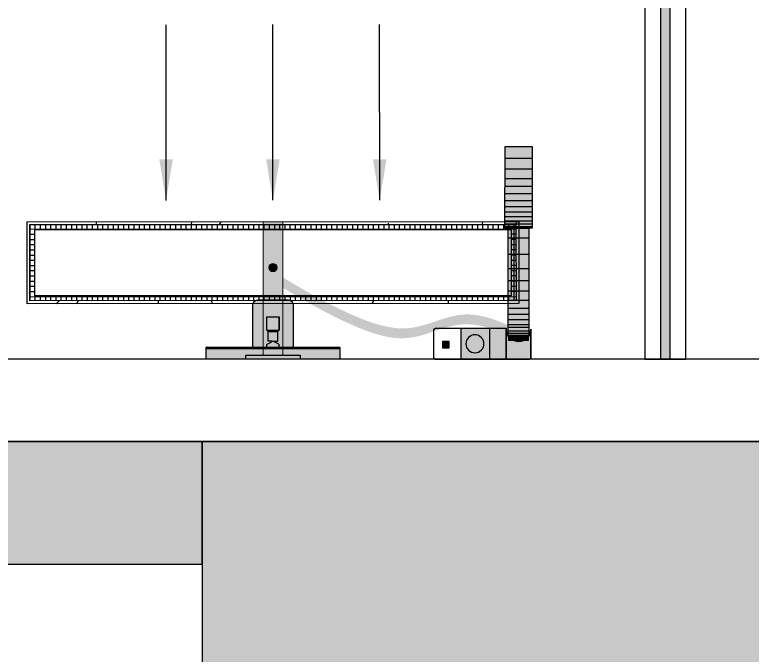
# Model space of a CAD drawing. Header units: millimetres. Extents: x 307301 to 459443, y -2888111 to -2805601.
# Drawn here: x 439719 to 440619, y -2879121 to -2878339 of the extents above; entities that cross this region are included whole.
import ezdxf

# ---------------------------------------------------------------- set-up
doc = ezdxf.new("R2010")
doc.units = ezdxf.units.MM
doc.header["$LTSCALE"] = 10
doc.header["$MEASUREMENT"] = 0
doc.layers.add('A-FURN HATCH', color=7, linetype='Continuous', lineweight=0, true_color=0xffffff)
for name, color, linetype in [('BMA  furniture', 6, 'Continuous'), ('COL', 2, 'Continuous'), ('Furniture - Plan', 3, 'Continuous'), ('GLASS', 4, 'Continuous'), ('PDA FURNITURE', 6, 'Continuous'), ('SANITARY WARE', 250, 'Continuous'), ('WALL - PDA', 1, 'Continuous')]:
    doc.layers.add(name, color=color, linetype=linetype)
for name, color, linetype, lineweight in [('COLUMN HATCH', 252, 'Continuous', 5), ('FURNITURE', 46, 'Continuous', 9), ('HATCH WALL', 8, 'Continuous', 0)]:
    doc.layers.add(name, color=color, linetype=linetype, lineweight=lineweight)
doc.styles.add('ARIALNARROW', font='calibri.ttf')
doc.dimstyles.new('IMRAN', dxfattribs={"dimtxt": 40, "dimasz": 19, "dimexe": 10, "dimexo": 10, "dimgap": 0.01, "dimtad": 0, "dimdec": 0, "dimzin": 11, "dimtxsty": 'ARIALNARROW', "dimblk": 'ARCHTICK', "dimcen": 0.075, "dimclrd": 3, "dimclre": 8, "dimclrt": 6, "dimadec": 0, "dimazin": 0, "dimtfac": 0.75, "dimtdec": 0, "dimtmove": 1, "dimatfit": 2, "dimfxl": 54.5, "dimarcsym": 0})

# ---------------------------------------------------------------- blocks, each defined once
blk = doc.blocks.new('*U104')
at = {"layer": 'GLASS'}
h = blk.add_hatch(color=131, dxfattribs=at)
h.dxf.hatch_style = 1
h.paths.add_polyline_path([(1311383.11434016, -244483.0215645087), (1310653.270195266, -244483.0215645105), (1310653.270195266, -244495.0215645012), (1311383.11434016, -244495.0215644994)])
at = {"layer": 'GLASS', "color": 131, "elevation": 4.7917885e-08}
for points in [[(1309953.270195265, -244514.0215645048), (1311383.11434016, -244514.0215645041), (1311383.11434016, -244464.0215645041), (1309953.270195265, -244464.0215645048)], [(1311383.11434016, -244483.0215645087), (1310653.270195266, -244483.0215645105), (1310653.270195266, -244495.0215645012), (1311383.11434016, -244495.0215644994)]]:
    blk.add_lwpolyline(points, close=True, dxfattribs=at)
blk = doc.blocks.new('A$C9a3b0c70')
at = {"layer": 'COLUMN HATCH'}
h = blk.add_hatch(color=252, dxfattribs=at)
h.dxf.hatch_style = 1
h.paths.add_polyline_path([(5679.941035891417, 18782.26569942059), (6874.941035885364, 18782.26569942059), (6874.941035885364, 18422.26569942059), (5679.941035891417, 18422.26569942059)])
at = {"layer": 'COL', "elevation": 0.05547479510309496}
blk.add_lwpolyline([(5679.941035891417, 18782.26569942059), (6874.941035885364, 18782.26569942059), (6874.941035885364, 18422.26569942059), (5679.941035891417, 18422.26569942059)], close=True, dxfattribs=at)
blk = doc.blocks.new('_ArchTick')
at = {"color": 0, "linetype": 'ByBlock', "const_width": 0.15}
blk.add_lwpolyline([(-0.5, -0.5), (0.5, 0.5)], dxfattribs=at)
blk = doc.blocks.new('DHDHD')
at = {"layer": 'Furniture - Plan', "ltscale": 0.01}
h = blk.add_hatch(color=250, dxfattribs=at)
h.dxf.hatch_style = 1
h.set_gradient(color1=(51, 51, 51), color2=(105, 105, 105), one_color=1, tint=0.4099999964237213, name='INVCYLINDER')
h.paths.add_polyline_path([(1413997.725998626, -237835.3289635451), (1413996.879467418, -237835.3293484697, 0.4142135623730951), (1413995.879922229, -237836.3298030745), (1413995.95313024, -237997.3297864303, 0.4142135623730951), (1413996.953584844, -237998.3293316188), (1413997.800116052, -237998.3289466941)])
h = blk.add_hatch(color=250, dxfattribs=at)
h.dxf.hatch_style = 1
h.set_gradient(color1=(51, 51, 51), color2=(105, 105, 105), one_color=1, tint=0.4099999964237213, name='INVCYLINDER')
h.paths.add_polyline_path([(1413997.725998626, -237835.3289635451), (1414010.87946597, -237835.3229825558), (1414010.953583397, -237998.3229657049), (1413997.800116052, -237998.3289466941)])
h = blk.add_hatch(color=252, dxfattribs=at)
h.dxf.hatch_style = 1
h.set_gradient(color1=(132, 132, 132), one_color=1, tint=1, name='CURVED')
h.paths.add_polyline_path([(1414010.901504803, -237883.7910613418), (1414005.963830224, -237883.7933065429), (1414005.993869986, -237949.8571321197), (1414010.931544565, -237949.8548869187)])
h = blk.add_hatch(color=250, dxfattribs=at)
h.dxf.hatch_style = 1
h.set_gradient(color1=(51, 51, 51), color2=(105, 105, 105), one_color=1, tint=0.4099999964237213, name='INVCYLINDER')
edge = h.paths.add_edge_path()
edge.add_line((1413995.905158531, -237891.8297973369), (1413995.927893938, -237941.8297921679))
edge.add_line((1413995.927893938, -237941.8297921679), (1413944.92789921, -237941.852982283))
edge.add_arc((1413944.925170962, -237935.8529829033), 6, -179.97394714177858, -89.97394714177858, ccw=False)
edge.add_line((1413938.925171582, -237935.8557111522), (1413938.907892673, -237897.8557150806))
edge.add_arc((1413944.907892052, -237897.8529868318), 6, 90.02605285822148, 180.0260528582215, ccw=False)
edge.add_line((1413944.905163803, -237891.852987452), (1413995.905158531, -237891.8297973369))
h = blk.add_hatch(color=250, dxfattribs=at)
h.dxf.hatch_style = 1
h.set_gradient(color1=(51, 51, 51), color2=(105, 105, 105), one_color=1, tint=0.4099999964237213, name='INVCYLINDER')
h.paths.add_polyline_path([(1413842.973361658, -237904.7920166966), (1413842.984372253, -237929.0066568196), (1414005.984355402, -237928.9325393928), (1414005.973344807, -237904.7178992698)])
h = blk.add_hatch(color=250, dxfattribs=at)
h.dxf.hatch_style = 1
h.set_gradient(color1=(51, 51, 51), color2=(105, 105, 105), one_color=1, tint=0.4099999964237213, name='INVCYLINDER')
edge = h.paths.add_edge_path()
edge.add_arc((1413898.978861167, -237916.8738731022), 5, 0, 360)
h = blk.add_hatch(color=250, dxfattribs=at)
h.dxf.hatch_style = 1
h.set_gradient(color1=(51, 51, 51), color2=(105, 105, 105), one_color=1, tint=0.4099999964237213, name='INVCYLINDER')
h.paths.add_polyline_path([(1413958.919940371, -237924.3466181782), (1413975.37663453, -237924.3391351847), (1413975.369813907, -237909.3391367354), (1413958.913119748, -237909.3466197289)])
h = blk.add_hatch(color=250, dxfattribs=at)
h.dxf.hatch_style = 1
h.set_gradient(color1=(51, 51, 51), color2=(105, 105, 105), one_color=1, tint=0.4099999964237213, name='INVCYLINDER')
h.paths.add_polyline_path([(1413975.369813907, -237909.3391367354), (1413975.37663453, -237924.3391351847), (1413976.909096427, -237922.8052790074), (1413976.903670085, -237910.8715986327)])
h = blk.add_hatch(color=250, dxfattribs=at)
h.dxf.hatch_style = 1
h.set_gradient(color1=(51, 51, 51), color2=(105, 105, 105), one_color=1, tint=0.4099999964237213, name='INVCYLINDER')
h.paths.add_polyline_path([(1413976.903670085, -237910.8715986327), (1413988.792024568, -237910.8661929006), (1413988.791976047, -237910.7594846268), (1413988.797439692, -237922.7752016542), (1413988.796535845, -237920.7874512334), (1413988.79745091, -237922.7998732752), (1413976.909096427, -237922.8052790074)])
h = blk.add_hatch(color=250, dxfattribs=at)
h.dxf.hatch_style = 1
h.set_gradient(color1=(51, 51, 51), color2=(105, 105, 105), one_color=1, tint=0.4099999964237213, name='INVCYLINDER')
edge = h.paths.add_edge_path()
edge.add_line((1413992.610472975, -237928.0993459093), (1413992.594866435, -237928.0699076217))
edge.add_arc((1413993.486067235, -237927.6162986107), 1.000000000091767, 206.9754712052001, 208.8846157496298)
edge = h.paths.add_edge_path()
edge.add_line((1413993.484573338, -237924.3309013566), (1413995.919936545, -237924.3297939771))
edge.add_line((1413995.919936545, -237924.3297939771), (1413995.913115923, -237909.3297955278))
edge.add_line((1413995.913115923, -237909.3297955278), (1413993.477752716, -237909.3309029074))
edge.add_arc((1413993.478207424, -237910.330902804), 0.999999999985448, 90.02605285822148, 151.1674899426624)
edge.add_line((1413992.602174236, -237909.8486519844), (1413990.057862962, -237914.4705230661))
edge.add_arc((1413989.181829774, -237913.9882722465), 0.999999999979274, -112.82802677992322, -28.83251005697241, ccw=False)
edge.add_line((1413988.793863296, -237914.9099457308), (1413988.795491087, -237918.4898045035))
edge.add_line((1413988.795491087, -237918.4898045035), (1413989.183876577, -237918.4896279014))
edge.add_arc((1413989.184331285, -237919.489627798), 0.9999999999797871, 28.884615764831324, 90.02605285988898, ccw=False)
edge.add_line((1413990.059925545, -237919.0065804993), (1413992.60852437, -237923.8139487581))
edge.add_arc((1413993.48411863, -237923.3309014601), 0.9999999999636202, 208.8846157151608, 270.0260528582214)
h = blk.add_hatch(color=250, dxfattribs=at)
h.dxf.hatch_style = 1
h.set_gradient(color1=(51, 51, 51), color2=(105, 105, 105), one_color=1, tint=0.4099999964237213, name='INVCYLINDER')
h.paths.add_polyline_path([(1413989.014267676, -238131.7856010717), (1413997.014266849, -238131.7819634065), (1413997.010629184, -238123.7819642336), (1413989.010630011, -238123.7856018987)])
h = blk.add_hatch(color=250, dxfattribs=at)
h.dxf.hatch_style = 1
h.set_gradient(color1=(51, 51, 51), color2=(105, 105, 105), one_color=1, tint=0.4099999964237213, name='INVCYLINDER')
h.paths.add_polyline_path([(1413973.020851398, -238146.2682432884), (1413973.045860345, -238201.2682376025), (1414011.045856417, -238201.2509586932), (1414011.020847469, -238146.2509643791)])
h = blk.add_hatch(color=250, dxfattribs=at)
h.dxf.hatch_style = 1
h.set_gradient(color1=(51, 51, 51), color2=(105, 105, 105), one_color=1, tint=0.4099999964237213, name='INVCYLINDER')
h.paths.add_polyline_path([(1413973.020851398, -238146.2682432884), (1413973.045860345, -238201.2682376025), (1414011.045856417, -238201.2509586932), (1414011.020847469, -238146.2509643791)])
h = blk.add_hatch(color=250, dxfattribs=at)
h.dxf.hatch_style = 1
h.set_gradient(color1=(51, 51, 51), color2=(105, 105, 105), one_color=1, tint=0.4099999964237213, name='INVCYLINDER')
h.paths.add_polyline_path([(1414003.028579472, -238163.2596020763, 1), (1413981.028579472, -238163.2596020763, 1)])
h = blk.add_hatch(color=250, dxfattribs=at)
h.dxf.hatch_style = 1
h.set_gradient(color1=(51, 51, 51), color2=(105, 105, 105), one_color=1, tint=0.4099999964237213, name='INVCYLINDER')
h.paths.add_polyline_path([(1413751.100765178, -238199.9223660164), (1413751.115770546, -238232.9223626049), (1413851.115760209, -238232.8768917909), (1413851.10075484, -238199.8768952024)])
h = blk.add_hatch(color=250, dxfattribs=at)
h.dxf.hatch_style = 1
h.set_gradient(color1=(51, 51, 51), color2=(105, 105, 105), one_color=1, tint=0.4099999964237213, name='INVCYLINDER')
edge = h.paths.add_edge_path()
edge.add_line((1413851.113941376, -238228.8768922044), (1413982.31249789, -238228.8172351466))
edge.add_arc((1413974.09011309, -238216.2499880703), 15.01809944291388, 303.1955586434722, 415.8792833828648)
edge.add_line((1413982.514341197, -238203.8171407823), (1413851.102573673, -238203.8768947889))
edge.add_line((1413851.102573673, -238203.8768947889), (1413851.113941376, -238228.8768922044))
h = blk.add_hatch(color=250, dxfattribs=at)
h.dxf.hatch_style = 1
h.set_gradient(color1=(51, 51, 51), color2=(105, 105, 105), one_color=1, tint=0.4099999964237213, name='INVCYLINDER')
edge = h.paths.add_edge_path()
edge.add_arc((1414009.058603816, -238229.2856552987), 1.999999999961897, 280.5730940889928, 360.0260528603574)
edge.add_line((1414011.058603609, -238229.2847458823), (1414011.045856417, -238201.2509586932))
edge.add_line((1414011.045856417, -238201.2509586932), (1413975.120740758, -238201.2672941374))
edge.add_arc((1413974.09011309, -238216.2499880703), 15.01809944284643, -89.5980567149648, 86.06494390156871, ccw=False)
edge.add_line((1413974.195467704, -238231.2677179681), (1414009.42558331, -238231.2516985461))
at = {"layer": 'SANITARY WARE', "ltscale": 0.01}
h = blk.add_hatch(color=252, dxfattribs=at)
h.dxf.hatch_style = 1
h.set_gradient(color1=(132, 132, 132), one_color=1, tint=1, name='CURVED')
edge = h.paths.add_edge_path()
edge.add_line((1413923.138960953, -237928.0182731804), (1413911.122465267, -237928.9756738709))
edge.add_spline(control_points=[(1413911.122465267, -237928.9756738709), (1413928.221523231, -237957.8891902363), (1413956.470188059, -238005.6560458446), (1413982.294988826, -238083.6231123546), (1413943.330097934, -238153.0232827526), (1413967.442313933, -238200.9446169309), (1413981.233717708, -238228.3540623796)], knot_values=[0, 0, 0, 0, 101.8203676769393, 168.2133276132845, 232.5017241995299, 318.4084548010587, 318.4084548010587, 318.4084548010587, 318.4084548010587], degree=3, periodic=0)
edge.add_line((1413981.233717708, -238228.3540623796), (1413993.250213393, -238227.3966616891))
edge.add_spline(control_points=[(1413993.250213393, -238227.3966616891), (1413979.458809618, -238199.9872162404), (1413955.346593619, -238152.0658820621), (1413994.311484511, -238082.6657116641), (1413968.486683744, -238004.6986451542), (1413940.238018916, -237956.9317895457), (1413923.138960953, -237928.0182731804)], knot_values=[0, 0, 0, 0, 85.9067306015288, 150.1951271877743, 216.5880871241194, 318.4084548010587, 318.4084548010587, 318.4084548010587, 318.4084548010587], degree=3, periodic=0)
at = {"layer": 'BMA  furniture', "color": 3, "ltscale": 0.01}
blk.add_lwpolyline([(1414010.901504803, -237883.7910613418), (1414005.963830224, -237883.7933065429), (1414005.993869986, -237949.8571321197), (1414010.931544565, -237949.8548869187)], close=True, dxfattribs=at)
at = {"layer": 'FURNITURE', "color": 6}
blk.add_lwpolyline([(1413842.973361658, -237904.7920166966), (1413842.984372253, -237929.0066568196), (1414005.984355402, -237928.9325393928), (1414005.973344807, -237904.7178992698)], close=True, dxfattribs=at)
at = {"layer": 'FURNITURE'}
blk.add_circle((1413898.978861167, -237916.8738731022), 5, dxfattribs=at)
at = {"layer": 'Furniture - Plan', "color": 252, "ltscale": 0.01}
blk.add_lwpolyline([(1413997.010629184, -238123.7819642336), (1413997.014266849, -238131.7819634065), (1413989.014267676, -238131.7856010717), (1413989.010630011, -238123.7856018987)], close=True, dxfattribs=at)
at = {"layer": 'SANITARY WARE', "color": 6, "ltscale": 0.5}
for p, q in [((1413975.369813907, -237909.3391367354), (1413958.913119748, -237909.3466197289)), ((1413958.913119748, -237909.3466197289), (1413958.919940371, -237924.3466181782)), ((1413975.369813907, -237909.3391367354), (1413975.37663453, -237924.3391351847)), ((1413975.37663453, -237924.3391351847), (1413958.919940371, -237924.3466181782))]:
    blk.add_line(p, q, dxfattribs=at)
at = {"layer": 'SANITARY WARE', "color": 3, "ltscale": 0.5}
for p, q in [((1413976.903670085, -237910.8715986327), (1413975.369813907, -237909.3391367354)), ((1413988.792024568, -237910.8661929006), (1413976.903670085, -237910.8715986327)), ((1413976.903670085, -237910.8715986327), (1413976.909096427, -237922.8052790074)), ((1413988.793898992, -237914.9884487452), (1413988.792024568, -237910.8661929006)), ((1413988.793898992, -237914.9884487452), (1413988.795491087, -237918.4898045035)), ((1413992.602174236, -237909.8486519844), (1413990.057862962, -237914.4705230661)), ((1413995.913115923, -237909.3297955278), (1413993.477752716, -237909.3309029074)), ((1413958.919940371, -237924.3466181782), (1413974.474331998, -237924.339545469)), ((1413976.909096427, -237922.8052790074), (1413975.37663453, -237924.3391351847)), ((1413988.79745091, -237922.7998732752), (1413976.909096427, -237922.8052790074)), ((1413989.183876577, -237918.4896279014), (1413988.795491087, -237918.4898045035)), ((1413988.795491087, -237918.4898045035), (1413988.79736551, -237922.612060348)), ((1413988.796535845, -237920.7874512334), (1413988.79745091, -237922.7998732752)), ((1413992.60852437, -237923.8139487589), (1413990.059925545, -237919.0065804992)), ((1413995.919936545, -237924.3297939771), (1413993.484573338, -237924.3309013566))]:
    blk.add_line(p, q, dxfattribs=at)
at = {"layer": 'SANITARY WARE', "color": 6, "ltscale": 5}
for p, q in [((1414009.005842307, -238113.2518772069), (1413975.005845822, -238113.2673372837)), ((1414011.036762254, -238181.2509607608), (1413973.036766183, -238181.2682396701)), ((1414011.045856417, -238201.2509586932), (1413973.045860345, -238201.2682376025)), ((1414009.42558331, -238231.2516985461), (1413973.998415887, -238231.2678075691))]:
    blk.add_line(p, q, dxfattribs=at)
at = {"layer": 'SANITARY WARE', "color": 8, "ltscale": 0.5}
for p, q in [((1413765.657054859, -238199.9157471523), (1413765.672060228, -238232.9157437408)), ((1413778.684964692, -238199.9098232551), (1413778.69997006, -238232.9098198435)), ((1413790.265123452, -238199.9045576621), (1413790.28012882, -238232.9045542505)), ((1413799.818932804, -238199.9002134667), (1413799.833938173, -238232.9002100552)), ((1413808.504117939, -238199.896264242), (1413808.519123307, -238232.8962608304)), ((1413817.189303074, -238199.8923150171), (1413817.204308442, -238232.8923116056)), ((1413824.426869266, -238199.8890240366), (1413824.441874634, -238232.889020625)), ((1413830.796075501, -238199.8861279063), (1413830.811080869, -238232.8861244948)), ((1413836.58615488, -238199.8834951099), (1413836.601160249, -238232.8834916983)), ((1413841.797239535, -238199.881125587), (1413841.812244904, -238232.8811221755)), ((1413845.560837378, -238199.8794142482), (1413845.575842746, -238232.8794108367)), ((1413848.745440495, -238199.8779661831), (1413848.760445864, -238232.8779627716)), ((1413863.031999153, -238228.871472966), (1413863.02063145, -238203.8714755505)), ((1413883.090162826, -238228.8623523547), (1413883.078795123, -238203.8623549392)), ((1413900.437806694, -238228.854464239), (1413900.426438991, -238203.8544668235)), ((1413915.074798626, -238228.847808679), (1413915.063430923, -238203.8478112635)), ((1413927.904777355, -238228.8419747826), (1413927.893409651, -238203.8419773671)), ((1413939.108497052, -238228.8368803595), (1413939.097129348, -238203.836882944)), ((1413948.944213583, -238228.8324079787), (1413948.932845879, -238203.8324105632)), ((1413956.19515346, -238228.829110917), (1413956.183785757, -238203.8291135015)), ((1413962.593373256, -238228.8262015941), (1413962.582005552, -238203.8262041786)), ((1413968.795825635, -238228.8233812882), (1413968.784457931, -238203.8233838727)), ((1413971.929679727, -238228.8219562991), (1413971.918312024, -238203.8219588836)), ((1413976.761013935, -238228.8197594518), (1413976.749646232, -238203.8197620364)), ((1413979.503084443, -238228.8185126099), (1413979.491716739, -238203.8185151945)), ((1413981.984048811, -238228.8173844951), (1413981.972681108, -238203.8173870796)), ((1413983.485678593, -238228.8167016918), (1413983.47431089, -238203.8167042763)), ((1413984.791458041, -238228.8161079432), (1413984.780090338, -238203.8161105277)), ((1413985.901304239, -238228.815603287), (1413985.889936535, -238203.8156058715)), ((1413986.945977548, -238228.8151282655), (1413986.934609844, -238203.81513085)), ((1413987.859973411, -238228.8147126641), (1413987.848605708, -238203.8147152486))]:
    blk.add_line(p, q, dxfattribs=at)
at = {"layer": 'SANITARY WARE', "color": 6, "ltscale": 0.5}
blk.add_lwpolyline([(1413997.725998626, -237835.3289635451), (1413996.879467418, -237835.3293484697, 0.4142135623730951), (1413995.879922229, -237836.3298030745), (1413995.95313024, -237997.3297864303, 0.4142135623730951), (1413996.953584844, -237998.3293316188), (1413997.800116052, -237998.3289466941)], format="xyb", close=True, dxfattribs=at)
at = {"layer": 'SANITARY WARE', "color": 3, "ltscale": 0.5}
for points in [[(1414010.87946597, -237835.3229825558), (1413997.725998626, -237835.3289635451), (1413997.800116052, -237998.3289466941), (1414010.953583397, -237998.3229657049)], [(1413973.020851398, -238146.2682432884), (1413973.045860345, -238201.2682376025), (1414011.045856417, -238201.2509586932), (1414011.020847469, -238146.2509643791)]]:
    blk.add_lwpolyline(points, close=True, dxfattribs=at)
at = {"layer": 'SANITARY WARE', "color": 6, "linetype": 'ByBlock', "elevation": -6.15112389522839e-08}
blk.add_lwpolyline([(1413995.905158531, -237891.8297973369), (1413995.927893938, -237941.8297921679), (1413944.92789921, -237941.852982283, -0.4142135623730951), (1413938.925171582, -237935.8557111522), (1413938.907892672, -237897.8557150806, -0.4142135623730951), (1413944.905163803, -237891.852987452)], format="xyb", close=True, dxfattribs=at)
at = {"layer": 'SANITARY WARE', "color": 6, "ltscale": 0.5}
blk.add_lwpolyline([(1413973.998415887, -238231.2678075691), (1414009.046316694, -238231.2856175549, 0.4161474852334708), (1414011.058603609, -238229.2847458823), (1414011.006751517, -238115.2509675839, 0.4142135623730951), (1414009.005842307, -238113.2518772069), (1413975.005845822, -238113.2673372837, 0.4142135623730951), (1413973.006755445, -238115.2682464932), (1413973.045860345, -238201.2682376025)], format="xyb", dxfattribs=at)
at = {"layer": 'SANITARY WARE', "color": 6, "ltscale": 5}
blk.add_lwpolyline([(1413751.100765178, -238199.9223660164), (1413751.115770546, -238232.9223626049), (1413851.115760209, -238232.8768917909), (1413851.10075484, -238199.8768952024)], close=True, dxfattribs=at)
blk.add_lwpolyline([(1413751.10258401, -238203.9223656029), (1413751.113951714, -238228.9223630184)], dxfattribs=at)
for points in [[(1413851.113941376, -238228.8768922044), (1413982.31249789, -238228.8172351466, 0.5355422616556692), (1413982.514341197, -238203.8171407823), (1413851.102573673, -238203.8768947889)], [(1414009.42558331, -238231.2516985461, 0.3612694525360095), (1414011.058603609, -238229.2847458823), (1414011.045856417, -238201.2509586932), (1413975.120740758, -238201.2672941374, -0.9628511017278416), (1413974.195467704, -238231.2677179681)]]:
    blk.add_lwpolyline(points, format="xyb", close=True, dxfattribs=at)
at = {"layer": 'SANITARY WARE', "color": 6, "ltscale": 0.5}
blk.add_circle((1413992.028579472, -238163.2596020763), 11, dxfattribs=at)
at = {"layer": 'SANITARY WARE', "color": 3, "ltscale": 0.5}
for centre, start, end in [((1413989.181829774, -237913.9882722465), 247.1719732211507, 331.1674899425187), ((1413993.478207424, -237910.330902804), 90.02605286369244, 151.1674899425187), ((1413989.184331285, -237919.489627798), 28.88461576947986, 90.02605286369244), ((1413993.48411863, -237923.33090146), 208.8846157694798, 270.0260528636924)]:
    blk.add_arc(centre, 1, start, end, dxfattribs=at)
at = {"layer": 'SANITARY WARE', "color": 6, "ltscale": 5}
blk.add_arc((1413974.09011309, -238216.2499880703), 15.01809944286644, 269.6501624338883, 93.9871618165603, dxfattribs=at)
blk = doc.blocks.new('A$C6DFD0AEF')
at = {"layer": 'BMA  furniture', "linetype": 'Continuous', "true_color": 0x636363}
h = blk.add_hatch(dxfattribs=at)
h.set_pattern_fill('WOOD2', color=251, scale=250, angle=313, style=0, pattern_type=2)
h.set_pattern_definition([(286.4349, (-28370.11407682721, 115985.6121843261), (12.33921836787039, 353.3380847112048), [33.54100000000001, -525.476]), (237.5742000000001, (-28360.62443154962, 115953.4415978766), (3743.141971613198, 5883.356985154836), [129.156, -12786.4355]), (205.4744000000001, (-28247.0402721452, 116014.9223975817), (-3777.913601824779, -1813.799275080475), [49.81225000000002, -4931.4025]), (268.0000000000001, (-28292.00954837304, 115993.4977810031), (170.4996427765441, -182.8384819839517), [63.63949999999999, -289.91375]), (223, (-28294.23053874309, 115929.8969382274), (-12.33883538916799, -353.3380154204173), [47.5, -202.5]), (262.0939000000001, (-28328.96983957001, 115897.5020161244), (-476.7238864928795, -3521.041748931938), [103.07775, -5050.8045]), (223, (-28343.14824229547, 115795.4041567142), (-12.33883538916799, -353.3380154204173), [30, -220]), (240.5256, (-28182.25042793926, 115945.4437959279), (2072.914882180876, 3642.186552658742), [49.81224999999993, -4931.402499999993]), (256.6901, (-28206.75975336523, 115902.0785683007), (195.1769524046069, 523.8377740353994), [54.08325, -847.3044999999998]), (292.7751000000001, (-28219.21071913622, 115849.4480310493), (1144.139798055235, -2693.221960546397), [50.62124999999999, -5011.492999999999])])
h.paths.add_polyline_path([(-292.849531566957, -217.5), (-885.8495315669569, -217.5), (-885.8495315669569, -124.5), (-292.849531566957, -124.5)], flags=16)
h.paths.add_polyline_path([(-289.349531566957, -221), (-889.3495315669568, -221), (-889.3495315669568, -121), (-289.349531566957, -121)])
at = {"layer": 'BMA  furniture', "ltscale": 5}
h = blk.add_hatch(dxfattribs=at)
h.set_pattern_fill('NET', color=3, scale=2)
h.set_pattern_definition([(0, (-28472.50359505389, 115890.1324139173), (0, 6.349999999999998), []), (90, (-28472.50359505389, 115890.1324139173), (-6.349999999999998, 4e-16), [])])
h.paths.add_polyline_path([(-292.849531566957, -124.5), (-885.8495315669569, -124.5), (-885.8495315669569, -217.5), (-292.849531566957, -217.5)])
h.paths.add_polyline_path([(-298.849531566957, -130.5), (-298.849531566957, -211.5), (-879.8495315669568, -211.5), (-879.8495315669568, -130.5)], flags=16)
at = {"layer": 'BMA  furniture', "color": 3, "ltscale": 5}
blk.add_lwpolyline([(-289.349531566957, -221), (-889.3495315669568, -221), (-889.3495315669568, -121), (-289.349531566957, -121), (-289.349531566957, -221)], dxfattribs=at)
blk.add_lwpolyline([(-292.849531566957, -217.5), (-885.8495315669569, -217.5), (-885.8495315669569, -124.5), (-292.849531566957, -124.5)], close=True, dxfattribs=at)
at = {"layer": 'BMA  furniture', "color": 6, "ltscale": 5}
blk.add_lwpolyline([(-298.849531566957, -211.5), (-879.8495315669569, -211.5), (-879.8495315669569, -130.5), (-298.849531566957, -130.5)], close=True, dxfattribs=at)
at = {"layer": 'BMA  furniture', "color": 3, "ltscale": 2}
for points, override in [([(-719.659627172512, -247.0595314326347), (-719.659627172512, -461.4030603972933)], {"dimasz": 50, "dimfxl": 150}), ([(-589.3495315669587, -247.0595314326347), (-589.3495315669587, -461.4030603972933)], {"dimasz": 50, "dimgap": 0.01, "dimtad": 0, "dimfxl": 150}), ([(-459.0394359614056, -247.0595314326347), (-459.0394359614056, -461.4030603972933)], {"dimasz": 50, "dimfxl": 150})]:
    blk.add_leader(points, dimstyle='IMRAN', override=override, dxfattribs=at)
blk = doc.blocks.new('SDTYTYT')
at = {"layer": 'Furniture - Plan', "color": 3, "rotation": 180}
blk.add_blockref('DHDHD', (1632117.84618883, -2982100.036395092), dxfattribs=at)
at = {"layer": 'SANITARY WARE', "lineweight": -2, "ltscale": 5, "xscale": -1, "rotation": 89.97394714176939}
blk.add_blockref('A$C6DFD0AEF', (218053.6012545751, -2744772.48513651, 0.001157976202279813), dxfattribs=at)

msp = doc.modelspace()

# ---------------------------------------------------------------- hatches: boundary and pattern name
at = {"layer": 'HATCH WALL'}
msp.add_hatch(color=7, dxfattribs=at).paths.add_polyline_path([(439437.5324412101, -2879009.96644722), (439947.5324412101, -2879009.966447222), (439947.5324412101, -2878859.966447221), (439587.532441211, -2878859.966447222), (439587.532441211, -2877929.966447222), (439437.5324412101, -2877929.966447222)])

# ---------------------------------------------------------------- linework, layer by layer
at = {"layer": 'PDA FURNITURE', "elevation": 0.05547479569909773}
msp.add_lwpolyline([(453837.532441211, -2875069.96644722), (450017.4926272596, -2875065.032616334), (450017.4926272596, -2869904.96180046), (449017.5324412091, -2869904.96180046), (449017.5324412091, -2867999.966447234), (442457.5324412096, -2867999.966447234), (442457.5324412096, -2869904.964031461), (441957.5324412096, -2869904.964031461), (441957.5324412096, -2868304.961800447), (440447.5324412105, -2868304.961800447), (440447.5324412105, -2872494.724934936), (441142.3608351872, -2872494.724934936), (441142.3608351872, -2872914.961800447), (438987.532441211, -2872909.966447222), (438987.532441211, -2877179.966447221), (440565.9306420615, -2877179.939211747), (440565.9306420615, -2877329.966447222), (439587.5324412111, -2877329.966447222), (439587.5324412131, -2878859.966447222), (441142.5340654492, -2878859.966447222), (441142.5340654492, -2879219.961800447)], dxfattribs=at)
at = {"layer": 'PDA FURNITURE', "elevation": 0.05547479540109634}
msp.add_lwpolyline([(439587.532441213, -2878759.810592116), (439587.532441213, -2878859.966447223), (441590.0332533301, -2878859.966447222), (441590.0332533301, -2878759.810592114)], close=True, dxfattribs=at)
at = {"layer": 'WALL - PDA', "elevation": 2.980013874553933e-10}
msp.add_lwpolyline([(439437.5324412101, -2879009.96644722), (439947.5324412101, -2879009.966447222), (439947.5324412101, -2878859.966447221), (439587.532441211, -2878859.966447222), (439587.532441211, -2877929.966447222), (439437.5324412101, -2877929.966447222)], close=True, dxfattribs=at)

# ---------------------------------------------------------------- block references
at = {"xscale": -1, "rotation": 180}
msp.add_blockref('A$C9a3b0c70', (434267.5930295638, -2860437.696101026), dxfattribs=at)
at = {"layer": 'A-FURN HATCH', "color": 3, "rotation": 270}
msp.add_blockref('*U104', (685001.5540057138, -1567376.696251955, -4.761988361254461e-08), dxfattribs=at)
at = {"layer": 'BMA  furniture', "xscale": -1, "rotation": 270}
msp.add_blockref('SDTYTYT', (3184216.991197109, -3096866.777314974, 0.05547479510309496), dxfattribs=at)

doc.saveas('drawing.dxf')
